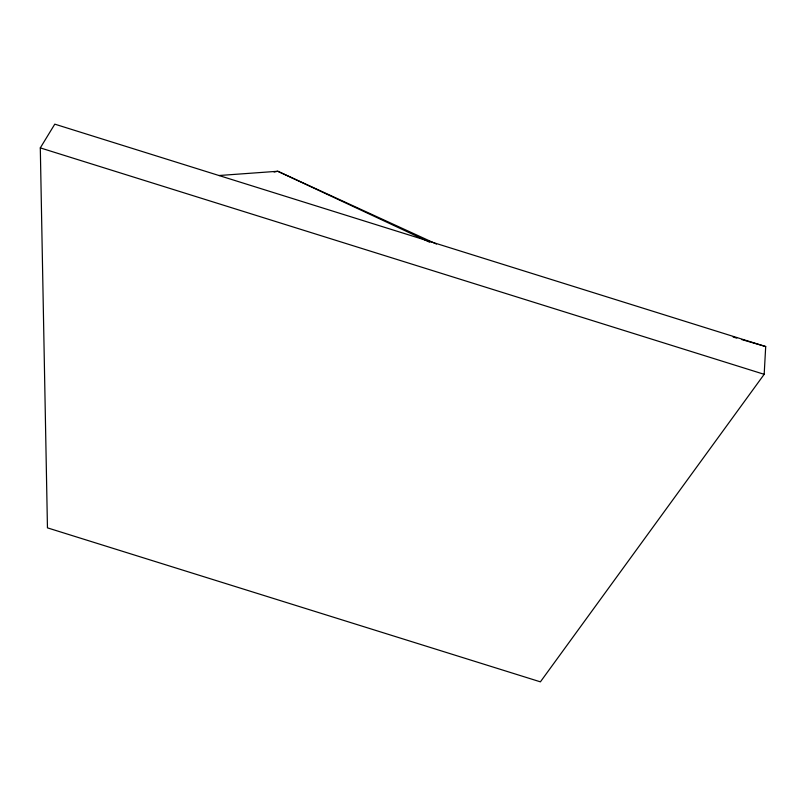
<?xml version="1.0" encoding="UTF-8"?>
<svg xmlns="http://www.w3.org/2000/svg" width="806" height="806" viewBox="0 0 806 806"><rect width="100%" height="100%" fill="white"/><g stroke="black" fill="none" stroke-linecap="round" stroke-linejoin="round"><path stroke-width="1.21" d="M764.179 374.316L765.7 346.55L54.788 124.154L40.3 147.891L47.453 527.859L540.403 681.846L764.179 374.316L40.3 147.891M274.09 172.031L277.778 171.265L436.459 244.047M218.98 175.517L277.778 171.265L429.789 242.274M733.158 337.059L736.775 338.117M741.601 339.517L765.7 346.55"/></g></svg>
